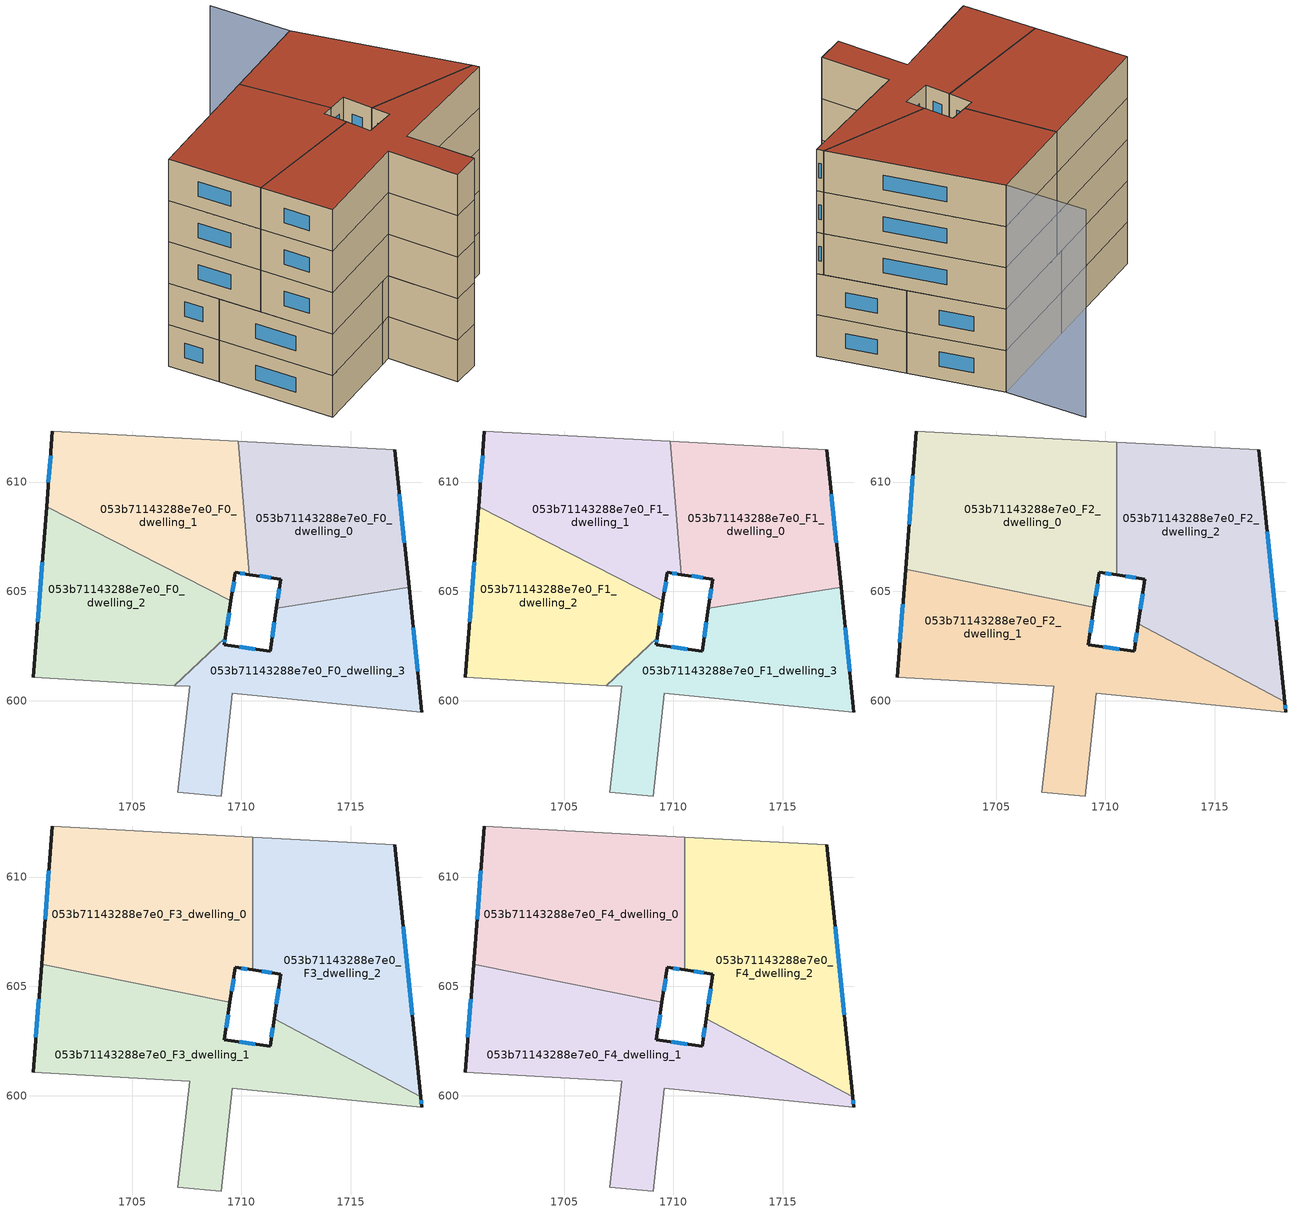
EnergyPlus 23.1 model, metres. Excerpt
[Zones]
053b71143288e7e0_F0_dwelling_0
 floor ground (EU_floor_Construction): 1717.02,611.47 1717.66,605.19 1711.6,604.23 1711.8,605.57 1710.37,605.77 1709.85,611.87 z0
 wall outside (EU_wall_Construction): 1710.37,605.77 1711.8,605.57 1711.6,604.23 / 1717.66,605.19 1717.02,611.47 z0:3
 wall to 053b71143288e7e0_F0_dwelling_3 (EU_wall_Construction): 1711.6,604.23 1717.66,605.19 z0:3
 wall to 053b71143288e7e0_F0_dwelling_1 (EU_wall_Construction): 1709.85,611.87 1710.37,605.77 z0:3
 wall adiabatic (EU_wall_Construction): 1717.02,611.47 1709.85,611.87 z0:3
 window (EU_Window_Construction): 1711.73,605.13 1711.67,604.67 / 1710.83,605.71 1711.33,605.63 / 1717.45,607.24 1717.23,609.43 z0.98:2.02
053b71143288e7e0_F0_dwelling_1
 floor ground (EU_floor_Construction): 1709.85,611.87 1710.37,605.77 1709.73,605.87 1709.52,604.56 1701.09,608.87 1701.36,612.33 z0
 wall outside (EU_wall_Construction): 1709.52,604.56 1709.73,605.87 1710.37,605.77 / 1701.36,612.33 1701.09,608.87 z0:3
 wall to 053b71143288e7e0_F0_dwelling_2 (EU_wall_Construction): 1701.09,608.87 1709.52,604.56 z0:3
 wall adiabatic (EU_wall_Construction): 1709.85,611.87 1701.36,612.33 z0:3
 window (EU_Window_Construction): 1709.94,605.84 1710.16,605.8 / 1709.59,604.99 1709.66,605.44 / 1701.27,611.21 1701.18,609.99 z0.98:2.02
053b71143288e7e0_F0_dwelling_2
 floor ground (EU_floor_Construction): 1709.52,604.56 1709.26,602.89 1706.92,600.7 1700.48,601.08 1701.09,608.87 z0
 wall outside (EU_wall_Construction): 1709.26,602.89 1709.52,604.56 / 1701.09,608.87 1700.48,601.08 z0:3
 wall to 053b71143288e7e0_F0_dwelling_3 (EU_wall_Construction): 1706.92,600.7 1709.26,602.89 z0:3
 wall adiabatic (EU_wall_Construction): 1700.48,601.08 1706.92,600.7 z0:3
 window (EU_Window_Construction): 1709.35,603.43 1709.44,604.02 / 1700.89,606.33 1700.68,603.61 z0.98:2.02
053b71143288e7e0_F0_dwelling_3
 floor ground (EU_floor_Construction): 1717.66,605.19 1718.25,599.49 1709.58,600.35 1709.08,595.65 1707.09,595.83 1707.64,600.66 1706.92,600.7 1709.26,602.89 1709.21,602.57 1711.31,602.26 1711.6,604.23 z0
 wall outside (EU_wall_Construction): 1711.6,604.23 1711.31,602.26 1709.21,602.57 1709.26,602.89 / 1718.25,599.49 1717.66,605.19 z0:3
 wall adiabatic (EU_wall_Construction): 1706.92,600.7 1707.64,600.66 1707.09,595.83 1709.08,595.65 1709.58,600.35 1718.25,599.49 z0:3
 window (EU_Window_Construction): 1709.23,602.67 1709.24,602.78 / 1710.63,602.36 1709.89,602.47 / 1711.51,603.59 1711.4,602.9 / 1718.06,601.34 1717.85,603.34 z0.98:2.02
053b71143288e7e0_F1_dwelling_0
 floor to 053b71143288e7e0_F0_dwelling_0 (EU_floor_Construction): 1717.02,611.47 1717.66,605.19 1711.6,604.23 1711.8,605.57 1710.37,605.77 1709.85,611.87 z3
 wall outside (EU_wall_Construction): 1710.37,605.77 1711.8,605.57 1711.6,604.23 / 1717.66,605.19 1717.02,611.47 z3:6
 wall to 053b71143288e7e0_F1_dwelling_3 (EU_wall_Construction): 1711.6,604.23 1717.66,605.19 z3:6
 wall to 053b71143288e7e0_F1_dwelling_1 (EU_wall_Construction): 1709.85,611.87 1710.37,605.77 z3:6
 wall adiabatic (EU_wall_Construction): 1717.02,611.47 1709.85,611.87 z3:6
 window (EU_Window_Construction): 1711.73,605.13 1711.67,604.67 / 1710.83,605.71 1711.33,605.63 / 1717.45,607.24 1717.23,609.43 z3.98:5.02
053b71143288e7e0_F1_dwelling_1
 floor to 053b71143288e7e0_F0_dwelling_1 (EU_floor_Construction): 1709.85,611.87 1710.37,605.77 1709.73,605.87 1709.52,604.56 1701.09,608.87 1701.36,612.33 z3
 wall outside (EU_wall_Construction): 1709.52,604.56 1709.73,605.87 1710.37,605.77 / 1701.36,612.33 1701.09,608.87 z3:6
 wall to 053b71143288e7e0_F1_dwelling_2 (EU_wall_Construction): 1701.09,608.87 1709.52,604.56 z3:6
 wall adiabatic (EU_wall_Construction): 1709.85,611.87 1701.36,612.33 z3:6
 window (EU_Window_Construction): 1709.94,605.84 1710.16,605.8 / 1709.59,604.99 1709.66,605.44 / 1701.27,611.21 1701.18,609.99 z3.98:5.02
053b71143288e7e0_F1_dwelling_2
 floor to 053b71143288e7e0_F0_dwelling_2 (EU_floor_Construction): 1709.52,604.56 1709.26,602.89 1706.92,600.7 1700.48,601.08 1701.09,608.87 z3
 wall outside (EU_wall_Construction): 1709.26,602.89 1709.52,604.56 / 1701.09,608.87 1700.48,601.08 z3:6
 wall to 053b71143288e7e0_F1_dwelling_3 (EU_wall_Construction): 1706.92,600.7 1709.26,602.89 z3:6
 wall adiabatic (EU_wall_Construction): 1700.48,601.08 1706.92,600.7 z3:6
 window (EU_Window_Construction): 1709.35,603.43 1709.44,604.02 / 1700.89,606.33 1700.68,603.61 z3.98:5.02
053b71143288e7e0_F1_dwelling_3
 floor to 053b71143288e7e0_F0_dwelling_3 (EU_floor_Construction): 1717.66,605.19 1718.25,599.49 1709.58,600.35 1709.08,595.65 1707.09,595.83 1707.64,600.66 1706.92,600.7 1709.26,602.89 1709.21,602.57 1711.31,602.26 1711.6,604.23 z3
 wall outside (EU_wall_Construction): 1711.6,604.23 1711.31,602.26 1709.21,602.57 1709.26,602.89 / 1718.25,599.49 1717.66,605.19 z3:6
 wall adiabatic (EU_wall_Construction): 1706.92,600.7 1707.64,600.66 1707.09,595.83 1709.08,595.65 1709.58,600.35 1718.25,599.49 z3:6
 window (EU_Window_Construction): 1709.23,602.67 1709.24,602.78 / 1710.63,602.36 1709.89,602.47 / 1711.51,603.59 1711.4,602.9 / 1718.06,601.34 1717.85,603.34 z3.98:5.02
053b71143288e7e0_F2_dwelling_0
 floor to 053b71143288e7e0_F1_dwelling_1 (EU_floor_Construction): 1709.85,611.87 1710.37,605.77 1709.73,605.87 1709.52,604.56 1701.09,608.87 1701.36,612.33 z6
 floor to 053b71143288e7e0_F1_dwelling_0 (EU_floor_Construction): 1710.51,611.83 1710.51,605.75 1710.37,605.77 1709.85,611.87 z6
 floor to 053b71143288e7e0_F1_dwelling_2 (EU_floor_Construction): 1709.52,604.56 1709.48,604.27 1700.87,606.01 1701.09,608.87 z6
 wall outside (EU_wall_Construction): 1709.48,604.27 1709.73,605.87 1710.51,605.75 / 1701.36,612.33 1700.87,606.01 z6:9
 wall to 053b71143288e7e0_F2_dwelling_2 (EU_wall_Construction): 1710.51,605.75 1710.51,611.83 z6:9
 wall to 053b71143288e7e0_F2_dwelling_1 (EU_wall_Construction): 1700.87,606.01 1709.48,604.27 z6:9
 wall adiabatic (EU_wall_Construction): 1710.51,611.83 1701.36,612.33 z6:9
 window (EU_Window_Construction): 1709.98,605.83 1710.26,605.79 / 1709.56,604.79 1709.65,605.35 / 1701.2,610.28 1701.03,608.07 z6.98:8.02
053b71143288e7e0_F2_dwelling_1
 floor to 053b71143288e7e0_F1_dwelling_2 (EU_floor_Construction): 1709.48,604.27 1709.26,602.89 1706.92,600.7 1700.48,601.08 1700.87,606.01 z6
 floor to 053b71143288e7e0_F1_dwelling_3 (EU_floor_Construction): 1718.2,599.95 1718.25,599.49 1709.58,600.35 1709.08,595.65 1707.09,595.83 1707.64,600.66 1706.92,600.7 1709.26,602.89 1709.21,602.57 1711.31,602.26 1711.5,603.53 z6
 wall outside (EU_wall_Construction): 1700.87,606.01 1700.48,601.08 / 1711.5,603.53 1711.31,602.26 1709.21,602.57 1709.48,604.27 / 1718.25,599.49 1718.2,599.95 z6:9
 wall adiabatic (EU_wall_Construction): 1700.48,601.08 1707.64,600.66 1707.09,595.83 1709.08,595.65 1709.58,600.35 1718.25,599.49 z6:9
 wall to 053b71143288e7e0_F2_dwelling_2 (EU_wall_Construction): 1718.2,599.95 1711.5,603.53 z6:9
 window (EU_Window_Construction): 1700.74,604.41 1700.61,602.68 / 1709.3,603.12 1709.39,603.72 / 1710.63,602.36 1709.89,602.47 / 1711.44,603.12 1711.37,602.67 / 1718.23,599.63 1718.22,599.8 z6.98:8.02
053b71143288e7e0_F2_dwelling_2
 floor to 053b71143288e7e0_F1_dwelling_0 (EU_floor_Construction): 1717.02,611.47 1717.66,605.19 1711.6,604.23 1711.8,605.57 1710.51,605.75 1710.51,611.83 z6
 floor to 053b71143288e7e0_F1_dwelling_3 (EU_floor_Construction): 1717.66,605.19 1718.2,599.95 1711.5,603.53 1711.6,604.23 z6
 wall outside (EU_wall_Construction): 1710.51,605.75 1711.8,605.57 1711.5,603.53 / 1718.2,599.95 1717.02,611.47 z6:9
 wall adiabatic (EU_wall_Construction): 1717.02,611.47 1710.51,611.83 z6:9
 window (EU_Window_Construction): 1711.7,604.9 1711.6,604.19 / 1710.93,605.69 1711.38,605.63 / 1717.82,603.7 1717.4,607.73 z6.98:8.02
053b71143288e7e0_F3_dwelling_0
 floor to 053b71143288e7e0_F2_dwelling_0 (EU_floor_Construction): 1710.51,611.83 1710.51,605.75 1709.73,605.87 1709.48,604.27 1700.87,606.01 1701.36,612.33 z9
 wall outside (EU_wall_Construction): 1709.48,604.27 1709.73,605.87 1710.51,605.75 / 1701.36,612.33 1700.87,606.01 z9:12
 wall to 053b71143288e7e0_F3_dwelling_2 (EU_wall_Construction): 1710.51,605.75 1710.51,611.83 z9:12
 wall to 053b71143288e7e0_F3_dwelling_1 (EU_wall_Construction): 1700.87,606.01 1709.48,604.27 z9:12
 wall adiabatic (EU_wall_Construction): 1710.51,611.83 1701.36,612.33 z9:12
 window (EU_Window_Construction): 1709.98,605.83 1710.26,605.79 / 1709.56,604.79 1709.65,605.35 / 1701.2,610.28 1701.03,608.07 z9.98:11.02
053b71143288e7e0_F3_dwelling_1
 floor to 053b71143288e7e0_F2_dwelling_1 (EU_floor_Construction): 1718.2,599.95 1718.25,599.49 1709.58,600.35 1709.08,595.65 1707.09,595.83 1707.64,600.66 1700.48,601.08 1700.87,606.01 1709.48,604.27 1709.21,602.57 1711.31,602.26 1711.5,603.53 z9
 wall outside (EU_wall_Construction): 1700.87,606.01 1700.48,601.08 / 1711.5,603.53 1711.31,602.26 1709.21,602.57 1709.48,604.27 / 1718.25,599.49 1718.2,599.95 z9:12
 wall adiabatic (EU_wall_Construction): 1700.48,601.08 1707.64,600.66 1707.09,595.83 1709.08,595.65 1709.58,600.35 1718.25,599.49 z9:12
 wall to 053b71143288e7e0_F3_dwelling_2 (EU_wall_Construction): 1718.2,599.95 1711.5,603.53 z9:12
 window (EU_Window_Construction): 1700.74,604.41 1700.61,602.68 / 1709.3,603.12 1709.39,603.72 / 1710.63,602.36 1709.89,602.47 / 1711.44,603.12 1711.37,602.67 / 1718.23,599.63 1718.22,599.8 z9.98:11.02
053b71143288e7e0_F3_dwelling_2
 floor to 053b71143288e7e0_F2_dwelling_2 (EU_floor_Construction): 1717.02,611.47 1718.2,599.95 1711.5,603.53 1711.8,605.57 1710.51,605.75 1710.51,611.83 z9
 wall outside (EU_wall_Construction): 1710.51,605.75 1711.8,605.57 1711.5,603.53 / 1718.2,599.95 1717.02,611.47 z9:12
 wall adiabatic (EU_wall_Construction): 1717.02,611.47 1710.51,611.83 z9:12
 window (EU_Window_Construction): 1711.7,604.9 1711.6,604.19 / 1710.93,605.69 1711.38,605.63 / 1717.82,603.7 1717.4,607.73 z9.98:11.02
053b71143288e7e0_F4_dwelling_0
 floor to 053b71143288e7e0_F3_dwelling_0 (EU_floor_Construction): 1710.51,611.83 1710.51,605.75 1709.73,605.87 1709.48,604.27 1700.87,606.01 1701.36,612.33 z12
 wall outside (EU_wall_Construction): 1709.48,604.27 1709.73,605.87 1710.51,605.75 / 1701.36,612.33 1700.87,606.01 z12:15
 wall to 053b71143288e7e0_F4_dwelling_2 (EU_wall_Construction): 1710.51,605.75 1710.51,611.83 z12:15
 wall to 053b71143288e7e0_F4_dwelling_1 (EU_wall_Construction): 1700.87,606.01 1709.48,604.27 z12:15
 wall adiabatic (EU_wall_Construction): 1710.51,611.83 1701.36,612.33 z12:15
 window (EU_Window_Construction): 1709.98,605.83 1710.26,605.79 / 1709.56,604.79 1709.65,605.35 / 1701.2,610.28 1701.03,608.07 z12.98:14.02
 roof outside (EU_roof_Construction): 1709.48,604.27 1709.73,605.87 1710.51,605.75 1710.51,611.83 1701.36,612.33 1700.87,606.01 z15
053b71143288e7e0_F4_dwelling_1
 floor to 053b71143288e7e0_F3_dwelling_1 (EU_floor_Construction): 1718.2,599.95 1718.25,599.49 1709.58,600.35 1709.08,595.65 1707.09,595.83 1707.64,600.66 1700.48,601.08 1700.87,606.01 1709.48,604.27 1709.21,602.57 1711.31,602.26 1711.5,603.53 z12
 wall outside (EU_wall_Construction): 1700.87,606.01 1700.48,601.08 / 1711.5,603.53 1711.31,602.26 1709.21,602.57 1709.48,604.27 / 1718.25,599.49 1718.2,599.95 z12:15
 wall adiabatic (EU_wall_Construction): 1700.48,601.08 1707.64,600.66 1707.09,595.83 1709.08,595.65 1709.58,600.35 1718.25,599.49 z12:15
 wall to 053b71143288e7e0_F4_dwelling_2 (EU_wall_Construction): 1718.2,599.95 1711.5,603.53 z12:15
 window (EU_Window_Construction): 1700.74,604.41 1700.61,602.68 / 1709.3,603.12 1709.39,603.72 / 1710.63,602.36 1709.89,602.47 / 1711.44,603.12 1711.37,602.67 / 1718.23,599.63 1718.22,599.8 z12.98:14.02
 roof outside (EU_roof_Construction): 1718.25,599.49 1718.2,599.95 1711.5,603.53 1711.31,602.26 1709.21,602.57 1709.48,604.27 1700.87,606.01 1700.48,601.08 1707.64,600.66 1707.09,595.83 1709.08,595.65 1709.58,600.35 z15
053b71143288e7e0_F4_dwelling_2
 floor to 053b71143288e7e0_F3_dwelling_2 (EU_floor_Construction): 1717.02,611.47 1718.2,599.95 1711.5,603.53 1711.8,605.57 1710.51,605.75 1710.51,611.83 z12
 wall outside (EU_wall_Construction): 1710.51,605.75 1711.8,605.57 1711.5,603.53 / 1718.2,599.95 1717.02,611.47 z12:15
 wall adiabatic (EU_wall_Construction): 1717.02,611.47 1710.51,611.83 z12:15
 window (EU_Window_Construction): 1711.7,604.9 1711.6,604.19 / 1710.93,605.69 1711.38,605.63 / 1717.82,603.7 1717.4,607.73 z12.98:14.02
 roof outside (EU_roof_Construction): 1718.2,599.95 1717.02,611.47 1710.51,611.83 1710.51,605.75 1711.8,605.57 1711.5,603.53 z15
shading: 1717.47,616.94 1716.98,610.94 z0:15
[Building]
EU S2 Campaign: North Axis=0; Terrain=City; Solar Distribution=FullExterior
[Site:Location]
Bologna: Latitude=44.5; Longitude=11.25; Time Zone=1; Elevation=37
[SizingPeriod:WeatherFileDays]
AnnualSizingPeriod: Begin Month=1; Begin Day of Month=1; End Month=12; End Day of Month=31; Day of Week for Start Day=Monday; Use Weather File Daylight Saving Period=No; Use Weather File Rain and Snow Indicators=No
[MATERIAL]
EU_InternalMass_Material: Roughness=MediumRough; Thickness=0.1; Conductivity=1; Density=1800; Specific Heat=900; Thermal Absorptance=0.9; Solar Absorptance=0.7; Visible Absorptance=0.7
[MATERIAL:NOMASS] Roughness=MediumRough; Thermal Absorptance=0.9; Solar Absorptance=0.7; Visible Absorptance=0.7
Name | Thermal Resistance
EU_wall_NoMass | 0.905828
EU_roof_NoMass | 0.37593
EU_floor_NoMass | 0.67114
[WINDOWMATERIAL:SIMPLEGLAZINGSYSTEM]
EU_Window_SimpleGlazing: UFactor=4.52486; Solar Heat Gain Coefficient=0.85; Visible Transmittance=0.85
[CONSTRUCTION]
EU_wall_Construction: EU_wall_NoMass
EU_roof_Construction: EU_roof_NoMass
EU_floor_Construction: EU_floor_NoMass
EU_Window_Construction: EU_Window_SimpleGlazing
EU_InternalMass_Construction: EU_InternalMass_Material
[ZONE] Type=1; Multiplier=1; Ceiling Height=autocalculate; Floor Area=autocalculate; Part of Total Floor Area=Yes
Name | Volume
053b71143288e7e0_F0_dwelling_0; 053b71143288e7e0_F1_dwelling_0 | 146.297
053b71143288e7e0_F2_dwelling_0; 053b71143288e7e0_F3_dwelling_0; 053b71143288e7e0_F4_dwelling_0 | 195.07
053b71143288e7e0_F0_dwelling_1; 053b71143288e7e0_F1_dwelling_1; 053b71143288e7e0_F0_dwelling_2; 053b71143288e7e0_F1_dwelling_2 | 146.312
053b71143288e7e0_F2_dwelling_1; 053b71143288e7e0_F3_dwelling_1; 053b71143288e7e0_F4_dwelling_1 | 195.064
053b71143288e7e0_F2_dwelling_2; 053b71143288e7e0_F3_dwelling_2; 053b71143288e7e0_F4_dwelling_2 | 195.067
053b71143288e7e0_F0_dwelling_3; 053b71143288e7e0_F1_dwelling_3 | 146.309
[INTERNALMASS] Construction=EU_InternalMass_Construction
Name | Zone or ZoneList | Surface Area
053b71143288e7e0_F0_dwelling_0_EU_InternalMass | 053b71143288e7e0_F0_dwelling_0 | 48.7655
053b71143288e7e0_F0_dwelling_1_EU_InternalMass | 053b71143288e7e0_F0_dwelling_1 | 48.7704
053b71143288e7e0_F0_dwelling_2_EU_InternalMass | 053b71143288e7e0_F0_dwelling_2 | 48.7705
053b71143288e7e0_F0_dwelling_3_EU_InternalMass | 053b71143288e7e0_F0_dwelling_3 | 48.7703
053b71143288e7e0_F1_dwelling_0_EU_InternalMass | 053b71143288e7e0_F1_dwelling_0 | 48.7655
053b71143288e7e0_F1_dwelling_1_EU_InternalMass | 053b71143288e7e0_F1_dwelling_1 | 48.7704
053b71143288e7e0_F1_dwelling_2_EU_InternalMass | 053b71143288e7e0_F1_dwelling_2 | 48.7705
053b71143288e7e0_F1_dwelling_3_EU_InternalMass | 053b71143288e7e0_F1_dwelling_3 | 48.7703
053b71143288e7e0_F2_dwelling_0_EU_InternalMass | 053b71143288e7e0_F2_dwelling_0 | 65.0233
053b71143288e7e0_F2_dwelling_1_EU_InternalMass | 053b71143288e7e0_F2_dwelling_1 | 65.0213
053b71143288e7e0_F2_dwelling_2_EU_InternalMass | 053b71143288e7e0_F2_dwelling_2 | 65.0224
053b71143288e7e0_F3_dwelling_0_EU_InternalMass | 053b71143288e7e0_F3_dwelling_0 | 65.0233
053b71143288e7e0_F3_dwelling_1_EU_InternalMass | 053b71143288e7e0_F3_dwelling_1 | 65.0213
053b71143288e7e0_F3_dwelling_2_EU_InternalMass | 053b71143288e7e0_F3_dwelling_2 | 65.0224
053b71143288e7e0_F4_dwelling_0_EU_InternalMass | 053b71143288e7e0_F4_dwelling_0 | 65.0233
053b71143288e7e0_F4_dwelling_1_EU_InternalMass | 053b71143288e7e0_F4_dwelling_1 | 65.0213
053b71143288e7e0_F4_dwelling_2_EU_InternalMass | 053b71143288e7e0_F4_dwelling_2 | 65.0224
[OTHEREQUIPMENT] Fuel Type=Electricity; Design Level Calculation Method=Watts/Area; Power per Zone Floor Area=1; Fraction Latent=0; Fraction Radiant=0; Fraction Lost=0; Carbon Dioxide Generation Rate=0; EndUse Subcategory=EU_Step8_InternalGains
Name | Zone or ZoneList or Space or SpaceList | Schedule
EU_Step8_InternalGain_053b71143288e7e0_F0_dwelling_0_f000 | 053b71143288e7e0_F0_dwelling_0 | EU_Step8_GainSchedule_053b71143288e7e0_F0_dwelling_0_f000
EU_Step8_InternalGain_053b71143288e7e0_F0_dwelling_1_f000 | 053b71143288e7e0_F0_dwelling_1 | EU_Step8_GainSchedule_053b71143288e7e0_F0_dwelling_1_f000
EU_Step8_InternalGain_053b71143288e7e0_F0_dwelling_2_f000 | 053b71143288e7e0_F0_dwelling_2 | EU_Step8_GainSchedule_053b71143288e7e0_F0_dwelling_2_f000
EU_Step8_InternalGain_053b71143288e7e0_F0_dwelling_3_f000 | 053b71143288e7e0_F0_dwelling_3 | EU_Step8_GainSchedule_053b71143288e7e0_F0_dwelling_3_f000
EU_Step8_InternalGain_053b71143288e7e0_F1_dwelling_0_f000 | 053b71143288e7e0_F1_dwelling_0 | EU_Step8_GainSchedule_053b71143288e7e0_F1_dwelling_0_f000
EU_Step8_InternalGain_053b71143288e7e0_F1_dwelling_1_f000 | 053b71143288e7e0_F1_dwelling_1 | EU_Step8_GainSchedule_053b71143288e7e0_F1_dwelling_1_f000
EU_Step8_InternalGain_053b71143288e7e0_F1_dwelling_2_f000 | 053b71143288e7e0_F1_dwelling_2 | EU_Step8_GainSchedule_053b71143288e7e0_F1_dwelling_2_f000
EU_Step8_InternalGain_053b71143288e7e0_F1_dwelling_3_f000 | 053b71143288e7e0_F1_dwelling_3 | EU_Step8_GainSchedule_053b71143288e7e0_F1_dwelling_3_f000
EU_Step8_InternalGain_053b71143288e7e0_F2_dwelling_0_f000 | 053b71143288e7e0_F2_dwelling_0 | EU_Step8_GainSchedule_053b71143288e7e0_F2_dwelling_0_f000
EU_Step8_InternalGain_053b71143288e7e0_F2_dwelling_1_f000 | 053b71143288e7e0_F2_dwelling_1 | EU_Step8_GainSchedule_053b71143288e7e0_F2_dwelling_1_f000
EU_Step8_InternalGain_053b71143288e7e0_F2_dwelling_2_f000 | 053b71143288e7e0_F2_dwelling_2 | EU_Step8_GainSchedule_053b71143288e7e0_F2_dwelling_2_f000
EU_Step8_InternalGain_053b71143288e7e0_F3_dwelling_0_f000 | 053b71143288e7e0_F3_dwelling_0 | EU_Step8_GainSchedule_053b71143288e7e0_F3_dwelling_0_f000
EU_Step8_InternalGain_053b71143288e7e0_F3_dwelling_1_f000 | 053b71143288e7e0_F3_dwelling_1 | EU_Step8_GainSchedule_053b71143288e7e0_F3_dwelling_1_f000
EU_Step8_InternalGain_053b71143288e7e0_F3_dwelling_2_f000 | 053b71143288e7e0_F3_dwelling_2 | EU_Step8_GainSchedule_053b71143288e7e0_F3_dwelling_2_f000
EU_Step8_InternalGain_053b71143288e7e0_F4_dwelling_0_f000 | 053b71143288e7e0_F4_dwelling_0 | EU_Step8_GainSchedule_053b71143288e7e0_F4_dwelling_0_f000
EU_Step8_InternalGain_053b71143288e7e0_F4_dwelling_1_f000 | 053b71143288e7e0_F4_dwelling_1 | EU_Step8_GainSchedule_053b71143288e7e0_F4_dwelling_1_f000
EU_Step8_InternalGain_053b71143288e7e0_F4_dwelling_2_f000 | 053b71143288e7e0_F4_dwelling_2 | EU_Step8_GainSchedule_053b71143288e7e0_F4_dwelling_2_f000
[ZONEVENTILATION:DESIGNFLOWRATE] Schedule=EU_AlwaysOn; Design Flow Rate Calculation Method=AirChanges/Hour; Air Changes per Hour=0.73129; Ventilation Type=Natural; Fan Pressure Rise=0; Fan Total Efficiency=1; Constant Term Coefficient=1; Temperature Term Coefficient=0; Velocity Term Coefficient=0; Velocity Squared Term Coefficient=0; Minimum Indoor Temperature=-100; Maximum Indoor Temperature=100; Delta Temperature=-100; Minimum Outdoor Temperature=-100; Maximum Outdoor Temperature=100; Maximum Wind Speed=40
Name | Zone or ZoneList or Space or SpaceList
EU_ConstantAir_053b71143288e7e0_F0_dwelling_0 | 053b71143288e7e0_F0_dwelling_0
EU_ConstantAir_053b71143288e7e0_F0_dwelling_1 | 053b71143288e7e0_F0_dwelling_1
EU_ConstantAir_053b71143288e7e0_F0_dwelling_2 | 053b71143288e7e0_F0_dwelling_2
EU_ConstantAir_053b71143288e7e0_F0_dwelling_3 | 053b71143288e7e0_F0_dwelling_3
EU_ConstantAir_053b71143288e7e0_F1_dwelling_0 | 053b71143288e7e0_F1_dwelling_0
EU_ConstantAir_053b71143288e7e0_F1_dwelling_1 | 053b71143288e7e0_F1_dwelling_1
EU_ConstantAir_053b71143288e7e0_F1_dwelling_2 | 053b71143288e7e0_F1_dwelling_2
EU_ConstantAir_053b71143288e7e0_F1_dwelling_3 | 053b71143288e7e0_F1_dwelling_3
EU_ConstantAir_053b71143288e7e0_F2_dwelling_0 | 053b71143288e7e0_F2_dwelling_0
EU_ConstantAir_053b71143288e7e0_F2_dwelling_1 | 053b71143288e7e0_F2_dwelling_1
EU_ConstantAir_053b71143288e7e0_F2_dwelling_2 | 053b71143288e7e0_F2_dwelling_2
EU_ConstantAir_053b71143288e7e0_F3_dwelling_0 | 053b71143288e7e0_F3_dwelling_0
EU_ConstantAir_053b71143288e7e0_F3_dwelling_1 | 053b71143288e7e0_F3_dwelling_1
EU_ConstantAir_053b71143288e7e0_F3_dwelling_2 | 053b71143288e7e0_F3_dwelling_2
EU_ConstantAir_053b71143288e7e0_F4_dwelling_0 | 053b71143288e7e0_F4_dwelling_0
EU_ConstantAir_053b71143288e7e0_F4_dwelling_1 | 053b71143288e7e0_F4_dwelling_1
EU_ConstantAir_053b71143288e7e0_F4_dwelling_2 | 053b71143288e7e0_F4_dwelling_2
[HVACTEMPLATE:THERMOSTAT] Constant Heating Setpoint=20; Constant Cooling Setpoint=50
EU_HeatOnly_053b71143288e7e0_F0_dwelling_0; EU_HeatOnly_053b71143288e7e0_F0_dwelling_1; EU_HeatOnly_053b71143288e7e0_F0_dwelling_2; EU_HeatOnly_053b71143288e7e0_F0_dwelling_3; EU_HeatOnly_053b71143288e7e0_F1_dwelling_0; EU_HeatOnly_053b71143288e7e0_F1_dwelling_1; EU_HeatOnly_053b71143288e7e0_F1_dwelling_2; EU_HeatOnly_053b71143288e7e0_F1_dwelling_3; EU_HeatOnly_053b71143288e7e0_F2_dwelling_0; EU_HeatOnly_053b71143288e7e0_F2_dwelling_1; EU_HeatOnly_053b71143288e7e0_F2_dwelling_2; EU_HeatOnly_053b71143288e7e0_F3_dwelling_0; EU_HeatOnly_053b71143288e7e0_F3_dwelling_1; EU_HeatOnly_053b71143288e7e0_F3_dwelling_2; EU_HeatOnly_053b71143288e7e0_F4_dwelling_0; EU_HeatOnly_053b71143288e7e0_F4_dwelling_1; EU_HeatOnly_053b71143288e7e0_F4_dwelling_2
[HVACTEMPLATE:ZONE:IDEALLOADSAIRSYSTEM] System Availability Schedule=EU_AlwaysOn; Maximum Heating Supply Air Temperature=50; Minimum Cooling Supply Air Temperature=13; Maximum Heating Supply Air Humidity Ratio=0.0156; Minimum Cooling Supply Air Humidity Ratio=0.0077; Heating Limit=NoLimit; Cooling Limit=NoLimit; Heating Availability Schedule=EU_AlwaysOn; Cooling Availability Schedule=EU_CoolingOff; Dehumidification Control Type=ConstantSensibleHeatRatio; Cooling Sensible Heat Ratio=0.7; Dehumidification Setpoint=60; Humidification Control Type=None; Humidification Setpoint=30; Outdoor Air Method=None; Outdoor Air Flow Rate per Person=0.00944; Outdoor Air Flow Rate per Zone Floor Area=0; Outdoor Air Flow Rate per Zone=0; Demand Controlled Ventilation Type=None; Outdoor Air Economizer Type=NoEconomizer; Heat Recovery Type=None; Sensible Heat Recovery Effectiveness=0.7; Latent Heat Recovery Effectiveness=0.65
Name | Template Thermostat
053b71143288e7e0_F0_dwelling_0 | EU_HeatOnly_053b71143288e7e0_F0_dwelling_0
053b71143288e7e0_F0_dwelling_1 | EU_HeatOnly_053b71143288e7e0_F0_dwelling_1
053b71143288e7e0_F0_dwelling_2 | EU_HeatOnly_053b71143288e7e0_F0_dwelling_2
053b71143288e7e0_F0_dwelling_3 | EU_HeatOnly_053b71143288e7e0_F0_dwelling_3
053b71143288e7e0_F1_dwelling_0 | EU_HeatOnly_053b71143288e7e0_F1_dwelling_0
053b71143288e7e0_F1_dwelling_1 | EU_HeatOnly_053b71143288e7e0_F1_dwelling_1
053b71143288e7e0_F1_dwelling_2 | EU_HeatOnly_053b71143288e7e0_F1_dwelling_2
053b71143288e7e0_F1_dwelling_3 | EU_HeatOnly_053b71143288e7e0_F1_dwelling_3
053b71143288e7e0_F2_dwelling_0 | EU_HeatOnly_053b71143288e7e0_F2_dwelling_0
053b71143288e7e0_F2_dwelling_1 | EU_HeatOnly_053b71143288e7e0_F2_dwelling_1
053b71143288e7e0_F2_dwelling_2 | EU_HeatOnly_053b71143288e7e0_F2_dwelling_2
053b71143288e7e0_F3_dwelling_0 | EU_HeatOnly_053b71143288e7e0_F3_dwelling_0
053b71143288e7e0_F3_dwelling_1 | EU_HeatOnly_053b71143288e7e0_F3_dwelling_1
053b71143288e7e0_F3_dwelling_2 | EU_HeatOnly_053b71143288e7e0_F3_dwelling_2
053b71143288e7e0_F4_dwelling_0 | EU_HeatOnly_053b71143288e7e0_F4_dwelling_0
053b71143288e7e0_F4_dwelling_1 | EU_HeatOnly_053b71143288e7e0_F4_dwelling_1
053b71143288e7e0_F4_dwelling_2 | EU_HeatOnly_053b71143288e7e0_F4_dwelling_2
[SIZING:ZONE] Zone Cooling Design Supply Air Temperature Input Method=SupplyAirTemperature; Zone Cooling Design Supply Air Temperature=13; Zone Heating Design Supply Air Temperature Input Method=SupplyAirTemperature; Zone Heating Design Supply Air Temperature=50; Zone Cooling Design Supply Air Humidity Ratio=0.008; Zone Heating Design Supply Air Humidity Ratio=0.008; Cooling Design Air Flow Method=DesignDay; Cooling Design Air Flow Rate=0; Cooling Minimum Air Flow per Zone Floor Area=0.000762; Cooling Minimum Air Flow=0; Cooling Minimum Air Flow Fraction=0.2; Heating Design Air Flow Method=DesignDay; Heating Design Air Flow Rate=0; Heating Maximum Air Flow per Zone Floor Area=0.002032; Heating Maximum Air Flow=0.141576; Heating Maximum Air Flow Fraction=0.3; Account for Dedicated Outdoor Air System=No; Dedicated Outdoor Air System Control Strategy=NeutralSupplyAir; Dedicated Outdoor Air Low Setpoint Temperature for Design=autosize; Dedicated Outdoor Air High Setpoint Temperature for Design=autosize; Zone Load Sizing Method=Sensible Load Only No Latent Load; Zone Latent Cooling Design Supply Air Humidity Ratio Input Method=HumidityRatioDifference; Zone Cooling Design Supply Air Humidity Ratio Difference=0.005; Zone Latent Heating Design Supply Air Humidity Ratio Input Method=HumidityRatioDifference; Zone Humidification Design Supply Air Humidity Ratio Difference=0.005
053b71143288e7e0_F0_dwelling_0; 053b71143288e7e0_F0_dwelling_1; 053b71143288e7e0_F0_dwelling_2; 053b71143288e7e0_F0_dwelling_3; 053b71143288e7e0_F1_dwelling_0; 053b71143288e7e0_F1_dwelling_1; 053b71143288e7e0_F1_dwelling_2; 053b71143288e7e0_F1_dwelling_3; 053b71143288e7e0_F2_dwelling_0; 053b71143288e7e0_F2_dwelling_1; 053b71143288e7e0_F2_dwelling_2; 053b71143288e7e0_F3_dwelling_0; 053b71143288e7e0_F3_dwelling_1; 053b71143288e7e0_F3_dwelling_2; 053b71143288e7e0_F4_dwelling_0; 053b71143288e7e0_F4_dwelling_1; 053b71143288e7e0_F4_dwelling_2
[SCHEDULE:CONSTANT]
Name | Hourly Value
EU_AlwaysOn | 1
EU_CoolingOff | 0
[SCHEDULE:FILE] Column Number=1; Rows to Skip at Top=0; Number of Hours of Data=8760; Column Separator=Comma; Interpolate to Timestep=No; Minutes per Item=60; Adjust Schedule for Daylight Savings=Yes
Name | File
EU_Step8_GainSchedule_053b71143288e7e0_F0_dwelling_0_f000 | ../../schedules/053b71143288e7e0/053b71143288e7e0_F0_dwelling_0_f000_gain.csv
EU_Step8_GainSchedule_053b71143288e7e0_F0_dwelling_1_f000 | ../../schedules/053b71143288e7e0/053b71143288e7e0_F0_dwelling_1_f000_gain.csv
EU_Step8_GainSchedule_053b71143288e7e0_F0_dwelling_2_f000 | ../../schedules/053b71143288e7e0/053b71143288e7e0_F0_dwelling_2_f000_gain.csv
EU_Step8_GainSchedule_053b71143288e7e0_F0_dwelling_3_f000 | ../../schedules/053b71143288e7e0/053b71143288e7e0_F0_dwelling_3_f000_gain.csv
EU_Step8_GainSchedule_053b71143288e7e0_F1_dwelling_0_f000 | ../../schedules/053b71143288e7e0/053b71143288e7e0_F1_dwelling_0_f000_gain.csv
EU_Step8_GainSchedule_053b71143288e7e0_F1_dwelling_1_f000 | ../../schedules/053b71143288e7e0/053b71143288e7e0_F1_dwelling_1_f000_gain.csv
EU_Step8_GainSchedule_053b71143288e7e0_F1_dwelling_2_f000 | ../../schedules/053b71143288e7e0/053b71143288e7e0_F1_dwelling_2_f000_gain.csv
EU_Step8_GainSchedule_053b71143288e7e0_F1_dwelling_3_f000 | ../../schedules/053b71143288e7e0/053b71143288e7e0_F1_dwelling_3_f000_gain.csv
EU_Step8_GainSchedule_053b71143288e7e0_F2_dwelling_0_f000 | ../../schedules/053b71143288e7e0/053b71143288e7e0_F2_dwelling_0_f000_gain.csv
EU_Step8_GainSchedule_053b71143288e7e0_F2_dwelling_1_f000 | ../../schedules/053b71143288e7e0/053b71143288e7e0_F2_dwelling_1_f000_gain.csv
EU_Step8_GainSchedule_053b71143288e7e0_F2_dwelling_2_f000 | ../../schedules/053b71143288e7e0/053b71143288e7e0_F2_dwelling_2_f000_gain.csv
EU_Step8_GainSchedule_053b71143288e7e0_F3_dwelling_0_f000 | ../../schedules/053b71143288e7e0/053b71143288e7e0_F3_dwelling_0_f000_gain.csv
EU_Step8_GainSchedule_053b71143288e7e0_F3_dwelling_1_f000 | ../../schedules/053b71143288e7e0/053b71143288e7e0_F3_dwelling_1_f000_gain.csv
EU_Step8_GainSchedule_053b71143288e7e0_F3_dwelling_2_f000 | ../../schedules/053b71143288e7e0/053b71143288e7e0_F3_dwelling_2_f000_gain.csv
EU_Step8_GainSchedule_053b71143288e7e0_F4_dwelling_0_f000 | ../../schedules/053b71143288e7e0/053b71143288e7e0_F4_dwelling_0_f000_gain.csv
EU_Step8_GainSchedule_053b71143288e7e0_F4_dwelling_1_f000 | ../../schedules/053b71143288e7e0/053b71143288e7e0_F4_dwelling_1_f000_gain.csv
EU_Step8_GainSchedule_053b71143288e7e0_F4_dwelling_2_f000 | ../../schedules/053b71143288e7e0/053b71143288e7e0_F4_dwelling_2_f000_gain.csv
